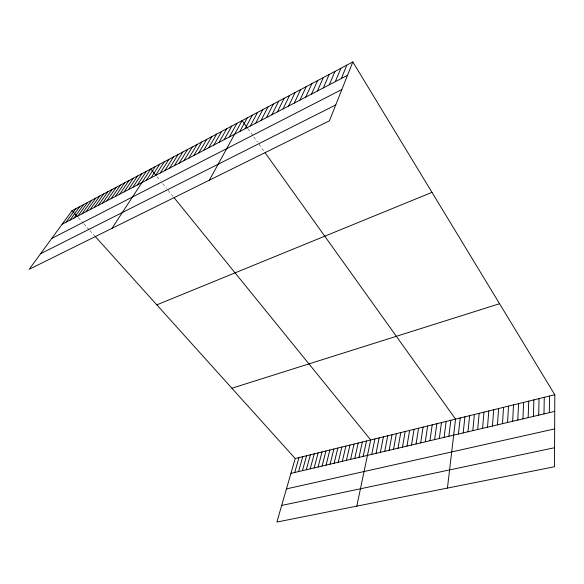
<?xml version="1.0" encoding="UTF-8"?>
<svg xmlns="http://www.w3.org/2000/svg" width="584" height="584" viewBox="0 0 584 584"><rect width="100%" height="100%" fill="white"/><g stroke="black" fill="none" stroke-linecap="round" stroke-linejoin="round"><path stroke-width="0.44" stroke-dasharray="2.92 2.19" d="M78.234 217.613L83.286 223.212M83.84 223.833L89.381 229.987M89.936 230.6L94.878 236.089M156.994 176.638L160.359 180.785M162.593 183.537L166.469 188.318M168.119 190.347L173.047 196.428M247.966 128.787L252.792 135.539M253.755 136.882L257.573 142.226M258.997 144.212L264.187 151.468"/><path stroke-width="0.88" d="M352.831 61.948L329.42 120.8L29.2 269.29L72.014 210.7L352.831 61.948L554.8 394.733L554.493 466.747L276.896 522.052L295.205 458.52L95.426 236.695M549.34 412.662L549.515 396.032M543.989 413.917L544.266 397.324M538.682 415.166L539.054 398.602M533.404 416.407L533.878 399.879M528.162 417.64L528.739 401.142M522.957 418.859L523.629 402.398M517.789 420.079L518.556 403.639M512.657 421.283L513.511 404.88M507.562 422.48L508.511 406.114M502.495 423.67L503.532 407.333M497.466 424.853L498.597 408.544M492.465 426.028L493.684 409.749M487.501 427.189L488.808 410.954M482.574 428.349L483.968 412.143M477.675 429.503L479.157 413.326M472.814 430.642L474.376 414.494M467.981 431.78L469.624 415.662M463.178 432.905L464.901 416.823M458.411 434.029L460.214 417.976M447.439 488.071L455.556 419.122L265.121 152.782M448.862 436.27L450.826 420.283M444.081 437.394L446.125 421.436M439.336 438.511L441.46 422.582M434.62 439.613L436.825 423.721M429.941 440.716L432.211 424.853M425.283 441.811L427.634 425.977M420.662 442.898L423.086 427.101M416.071 443.979L418.567 428.211M411.508 445.044L414.078 429.313M406.975 446.11L409.61 430.408M402.464 447.169L405.179 431.496M397.989 448.22L400.77 432.583M393.543 449.271L396.39 433.656M389.126 450.308L392.039 434.73M384.732 451.337L387.718 435.788M380.374 452.359L383.418 436.847M376.038 453.381L379.147 437.891M371.731 454.396L374.899 438.934M356.802 506.131L370.687 439.971L174.142 197.772M363.19 456.396L366.489 441M358.963 457.389L362.328 442.03M354.765 458.382L358.182 443.044M350.59 459.36L354.065 444.059M346.436 460.338L349.977 445.059M342.312 461.302L345.911 446.059M338.216 462.265L341.866 447.052M334.143 463.221L337.851 448.037M330.091 464.178L333.858 449.023M326.069 465.119L329.887 449.994M322.069 466.061L325.945 450.965M318.09 466.996L322.018 451.928M314.141 467.923L318.119 452.885M310.214 468.85L314.243 453.841M306.308 469.762L310.389 454.79M302.424 470.675L306.563 455.724M298.57 471.58L302.753 456.666M294.73 472.485L298.964 457.593M341.385 78.49L346.823 65.131M335.311 81.665L340.873 68.284M329.281 84.811L334.975 71.409M323.317 87.921L329.128 74.504M317.397 91.009L323.332 77.577M311.535 94.068L317.587 80.621M305.724 97.105L311.892 83.636M299.964 100.112L306.242 86.629M294.256 103.091L300.643 89.593M288.598 106.04L295.095 92.528M282.992 108.967L289.591 95.447M277.429 111.873L284.138 98.338M271.918 114.749L278.729 101.2M266.45 117.596L273.363 104.04M261.033 120.421L268.049 106.857M255.668 123.224L262.771 109.653M250.339 126.005L257.544 112.42M245.061 128.765L252.354 115.172M239.827 131.495L247.214 117.895M209.364 180.179L242.112 120.596L247.477 128.108M229.373 136.948L236.943 123.333M224.161 139.671L231.819 126.049M218.993 142.365L226.731 128.743M213.868 145.044L221.694 131.415M208.78 147.694L216.693 134.065M203.743 150.322L211.737 136.692M198.743 152.935L206.816 139.299M193.786 155.519L201.933 141.883M188.873 158.082L197.1 144.445M183.996 160.629L192.297 146.986M179.164 163.148L187.537 149.511M174.368 165.652L182.814 152.008M169.608 168.134L178.127 154.49M164.892 170.594L173.477 156.957M160.213 173.039L168.864 159.395M155.57 175.463L164.294 161.819M150.971 177.864L159.753 164.228M146.401 180.252L155.249 166.615M111.989 228.337L150.774 168.98L155.87 175.251M137.371 184.96L146.343 171.331M132.911 187.289L141.941 173.66M128.487 189.596L137.576 175.974M124.093 191.888L133.24 178.266M119.742 194.158L128.94 180.544M115.42 196.421L124.677 182.807M111.128 198.655L120.443 185.048M106.872 200.874L116.238 187.274M102.645 203.079L112.07 189.486M98.455 205.269L107.923 191.676M94.301 207.437L103.821 193.852M90.17 209.59L99.74 196.012M86.074 211.729L95.688 198.158M82.008 213.853L91.673 200.29M77.971 215.956L87.68 202.4M73.971 218.051L83.724 204.502M69.992 220.124L79.789 206.583M66.05 222.183L75.891 208.649M62.13 224.227L347.524 75.292M51.728 238.462L341.874 89.491M40.537 253.77L335.727 104.938M156.811 304.855L431.977 192.362M231.899 388.229L499.561 303.716M295.205 458.52L554.8 394.733M290.92 473.376L554.727 411.399M286.452 488.896L554.654 428.911M281.685 505.437L554.574 447.716M72.014 210.7L77.11 216.357"/></g></svg>
